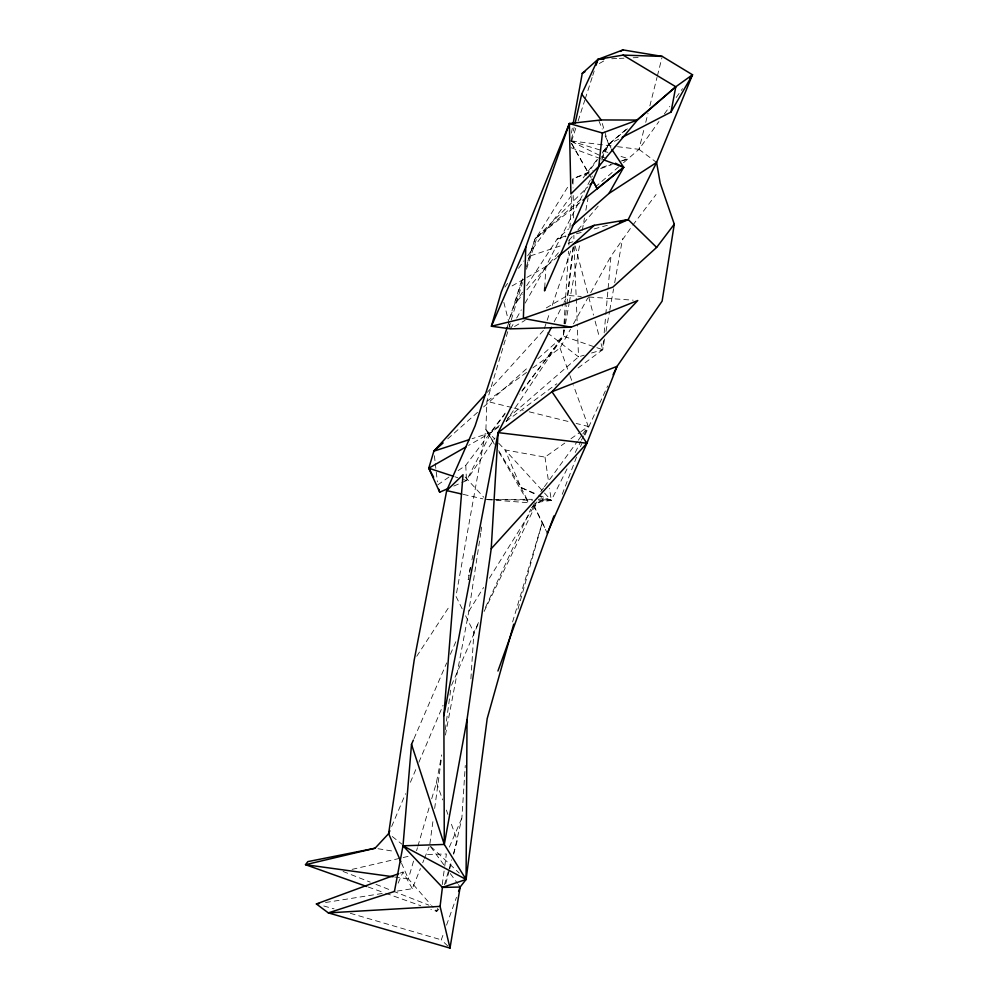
<?xml version="1.0" encoding="UTF-8"?>
<svg xmlns="http://www.w3.org/2000/svg" width="998" height="998" viewBox="0 0 998 998"><rect width="100%" height="100%" fill="white"/><g stroke="black" fill="none" stroke-linecap="round" stroke-linejoin="round"><path stroke-width="0.75" stroke-dasharray="4.99 3.74" d="M462.174 608.83L455.961 596.305L485.901 429.664L486.887 401.346L522.478 282.584M544.708 287.861L545.881 266.578L592.35 175.985M563.658 329.939L563.284 336.114L506.248 421.243M564.032 323.764L568.486 251.222M568.86 245.046L569.234 238.871M569.908 228.068L571.891 195.658M572.64 183.308L572.927 178.679L593.024 170.371M453.716 854.051L461.874 818.011L465.28 765.454M470.894 678.877L473.9 632.495L479.077 621.292M603.503 340.518L602.692 349.712L575.422 369.946M604.177 332.845L605.674 315.992M605.811 314.457L610.951 256.212L631.884 226.371M563.97 330.001L563.284 336.114L519.808 394.198M564.656 323.888L566.727 305.563M566.901 304.028L573.276 247.516M573.126 247.005L567.525 295.458L564.02 302.382M429.876 843.946L433.207 819.258M434.666 808.455L441.54 757.532M445.283 729.763L450.909 688.109M442.239 884.615L444.522 867.773M444.734 866.239L446.393 853.989L424.113 854.538M445.432 735.052L468.873 611.15L480.737 533.169M480.974 531.635L481.672 527.044M469.023 575.097L468.199 579.688L469.01 575.01M470.382 567.463L469.297 573.576L470.382 567.438M564.381 329.976L563.284 336.114L520.145 393.262M565.479 323.839L569.06 303.879M569.334 302.344L580.075 242.502M582.283 230.226L584.479 217.938M585.863 210.266L588.059 197.991M604.601 339.058L602.692 349.712L589.893 353.492M605.961 331.448L609.504 311.663M609.778 310.141L613.595 288.834M614.681 282.746L622.577 238.609M571.417 133.096L572.528 126.971M431.71 798.774L436.463 782.457L441.665 754.925M571.392 139.608L574.137 127.482M471.904 559.866L472.952 555.337M623.5 162.736L638.97 149.338L644.234 128.355M645.731 122.355L647.989 113.373M649.873 105.875L657.008 77.395M657.383 75.898L661.886 57.921M445.719 883.804L449.312 870.418M449.711 868.934L451.72 861.486M517.95 609.192L542.363 522.328L532.558 503.042M413.546 861.074L408.357 878.864L430.625 904.438M416.578 850.683L417.438 847.726M417.875 846.242L429.115 807.681M437.561 908.454L436.7 911.411L430.874 909.328M444.434 884.877L448.726 870.131M449.15 868.659L451.732 859.814M453.441 853.926L457.309 840.665L450.535 821.741M526.482 269.223L537.585 235.603L568.823 185.304M512.598 621.941L542.363 522.328L547.278 533.269M522.615 278.804L509.566 320.059M526.27 267.002L534.965 238.959L537.585 235.603M509.317 319.073L522.615 277.531M527.83 261.214L534.965 238.959L587.834 186.851M571.555 141.329L576.27 126.696M578.154 120.845L584.753 100.349M585.215 98.889L592.288 76.946M592.762 75.474L594.172 71.095M507.171 327.406L509.092 321.531M544.322 328.579L549.761 312.599M552.231 305.338L571.006 250.124M447.828 946.029L441.291 939.829L443.91 932.494M446.53 925.158L456.485 897.302M562.236 494.284L576.644 456.76M580.524 446.655L581.634 443.761M584.953 435.103L607.707 385.914M397.104 891.102L412.324 888.682L420.42 868.522M422.728 862.759L423.888 859.889M424.462 858.442L429.09 846.928M391.665 826.494L405.575 793.684M410.403 782.282L416.453 768.011M418.873 762.31L443.062 705.249M451.533 685.277L479.352 621.28M449.374 847.077L461.874 818.011M413.983 738.657L446.68 662.909M450.372 654.339L456.548 640.042M601.707 160.054L608.543 144.411L627.43 128.231M398.127 883.143L403.042 872.04L412.324 888.682M485.527 607.283L530.736 509.242M484.105 611.462L537.149 502.081M567.039 468.91L551.283 500.422L533.992 502.83M575.26 452.468L580.749 441.515M581.435 440.143L583.481 436.026M584.167 434.666L588.284 426.445L573.625 385.802M554.202 321.78L563.321 303.779M601.507 158.146L608.543 144.411L627.742 128.493M453.791 486.076L466.49 480.587L491.128 432.508L505 413.97M532.745 367.938L560.028 348.077L570.507 329.165M573.501 323.764L587.735 298.09M590.729 292.688L610.951 256.212M510.527 328.853L513.608 323.439M516.677 318.025L521.293 309.904M525.135 303.13L545.881 266.578L556.684 257.733M468.873 611.15L483.618 587.46M489.357 578.254L536.862 501.919M522.453 292.227L514.831 303.891L522.852 294.485M526.682 285.74L557.134 239.046L568.66 228.904M416.752 656.235L449.998 605.424M463.583 479.626L466.49 480.587L495.008 438.022M617.525 146.669L638.97 149.338L658.93 121.531M664.381 113.947L669.82 106.362M676.17 97.517L682.52 88.672M504.888 287.112L507.62 283.357M518.523 268.337L523.987 260.827M527.618 255.825L571.268 195.733M585.814 175.71L597.64 159.43M602.181 153.181L608.543 144.411L619.409 138.797M540.779 491.74L543.523 487.972M544.434 486.712L577.318 441.503M578.229 440.255L581.884 435.228M582.795 433.98L588.284 426.445L576.17 423.439M458.119 470.657L465.767 465.317L505.15 413.135M583.144 177.869L597.253 159.281M602.904 151.846L608.543 144.411L601.208 119.947M632.807 225.149L656.048 194.535M532.271 506.772L535.826 502.493M526.857 289.794L558.917 252.182M568.935 240.431L572.939 235.728M577.942 229.852L598.987 205.164M487.286 392.326L543.823 330.039L546.218 331.885M438.92 909.103L436.7 911.411L431.647 905.598M447.74 438.833L477.78 412.124M483.556 406.984L528.616 366.927M537.86 358.706L563.284 336.114L595.394 347.192M499.287 425.447L491.128 432.508L468.573 445.407M507.446 418.387L578.528 356.86L584.204 355.176M580.998 199.326L534.965 238.959L581.697 201.234M595.17 187.125L618.785 166.803M498.563 426.982L491.128 432.508L472.042 438.721M506.011 421.468L556.834 383.743M526.557 372.454L486.887 401.346L512.61 407.708M531.385 507.845L544.334 498.476L551.283 500.422L549.549 488.484M498.676 443.174L505.063 449.936L544.995 457.121L564.781 443.1M570.968 438.708L579.626 432.583M580.861 431.697L588.284 426.445M437.735 484.903L449.2 476.894M514.506 326.521L525.11 320.308M546.318 307.883L567.525 295.458L581.273 296.456M599.349 63.51L605.923 59.73M512.074 285.927L525.597 278.192M526.944 277.419L545.881 266.578M565.704 235.89L557.134 239.046L566.016 236.613M400.148 873.1L403.042 872.04M588.932 172.891L572.927 178.679L573.077 187.861M600.584 168.674L612.223 164.47M622.403 160.778L628.229 158.67L618.036 155.538M530.499 255.862L562.373 245.258M568.174 243.325L573.962 241.404L573.862 235.279M601.819 167.439L610.626 164.52M620.893 161.115L628.229 158.67M576.382 233.782L582.308 232.16M594.159 228.916L610.439 224.463M352.082 869.37L401.683 857.881M403.18 857.532L410.702 855.785M325.523 902.504L384.916 893.048M611.724 58.745L617.849 58.47M619.384 58.395L623.975 58.183M633.156 57.759L640.816 57.41M485.851 499.524L492.051 499.487M493.598 499.487L532.308 499.312M487.411 499.536L495.208 499.649M496.767 499.674L532.595 500.173M538.82 500.26L551.283 500.422L542.887 491.241M588.907 297.005L633.194 300.198M487.361 499.636L529.539 502.805M571.555 140.955L615.991 146.481M394.547 876.968L408.357 878.864L401.583 863.32M378.005 848.724L394.372 851.369M463.259 494.384L482.845 498.838M514.12 408.082L523.202 410.328M529.264 411.825L570.12 421.942M323.764 905.997L334.081 908.841M350.31 913.307L441.291 939.829M570.02 140.755L607.857 152.407M454.888 476.77L457.783 477.73M596.854 347.691L602.692 349.712L601.095 343.699M368.187 887.01L384.218 892.723M385.677 893.235L420.669 905.697M571.13 147.716L600.334 158.595M343.062 871.454L370.246 882.132M375.972 884.378L391.715 890.565M393.137 891.127L428.915 905.174M498.676 450.709L521.031 487.535L537.535 494.571M538.908 495.158L551.283 500.422L538.508 499.287L544.334 498.476L538.845 495.894M541.827 490.105L505.063 449.936L521.031 487.535L537.485 495.257M571.405 141.442L600.297 155.725M601.669 156.412L608.555 159.817M638.97 149.338L656.597 162.462M547.415 332.808L578.528 356.86L577.368 327.606M392.264 836.511L401.92 844.183M430.799 846.554L459.255 873.088M494.384 444.235L485.901 429.664L494.422 438.671M465.105 476.994L483.781 497.266M430.562 846.703L444.908 866.264M450.298 873.587L457.471 883.367M458.369 884.59L460.153 887.035M611.075 148.228L604.551 134.668M485.901 429.664L493.885 442.813M499 452.181L529.065 503.865M571.53 143.388L588.832 173.552M571.542 143.425L591.215 178.018M521.031 487.535L528.616 502.418M465.629 615.791L473.9 632.495M533.893 505.786L545.931 530.524M598.85 120.746L602.268 129.104M560.028 348.077L569.446 374.2M569.97 375.647L573.101 384.355M436.463 782.457L442.713 799.922M446.368 810.102L447.927 814.468M575.16 245.92L588.333 295.558M588.733 297.055L593.511 315.106M595.107 321.131L599.499 337.673M503.853 302.406L509.042 322.978M509.417 324.437L510.153 327.381M544.995 457.121L548.463 481.011M434.404 455.762L435.103 461.899M435.278 463.434L437.386 481.834M465.767 465.317L466.49 480.587M574.149 246.019L577.306 326.072M573.201 195.508L573.613 219.984"/><path stroke-width="1.5" d="M551.395 327.319L498.102 432.608L491.216 548.75L467.027 719.583L466.078 879.45L460.153 887.035L458.581 891.426M569.371 123.527L570.906 193.974L598.812 166.367L637.398 120.072L602.43 133.008L569.371 123.527L525.784 247.192L523.364 318.437L491.403 326.246L501.246 292.115L569.371 123.527L601.208 119.947L637.398 120.072L675.808 86.764L692.5 74.775L662.26 56.424L623.001 49.9L597.939 59.381L582.258 73.353L573.089 123.902M544.708 287.861L544.534 290.892L599.848 164.321M398.701 873.637L316.378 903.963L328.33 912.883L450.011 948.1L440.081 906.384L442.413 887.422L466.078 879.45L444.285 844.445L443.873 715.603L463.022 474.749L446.692 490.604L414.195 660.14L388.634 833.629L400.971 861.898M440.081 906.384L328.33 912.883L394.447 891.464L403.005 845.805L411.513 744.371L413.372 740.079M598.812 166.367L602.43 133.008M689.78 78.555L692.5 74.775L656.597 162.462L660.214 183.22L674.286 224.176L662.123 301.134L617.076 366.353L613.059 374.737M450.011 948.1L460.153 887.035L442.413 887.422L403.005 845.805L444.285 844.445L467.027 719.583M443.873 715.603L498.102 432.608L551.969 391.74L637.772 300.523L571.068 327.194L510.527 328.853L491.403 326.246L525.784 247.192M622.116 137.387L670.98 112.088L675.808 86.764L623.076 55.102L597.939 59.381L581.684 94.149L575.172 122.941M513.733 624.174L487.211 718.535L466.078 879.45L403.005 845.805M448.152 488.521L439.694 492.189L428.778 468.199L433.881 451.158L485.19 394.634M596.056 65.232L597.939 59.381L604.064 59.107M507.171 327.406L475.11 425.884L446.692 490.604L461.762 494.035M497.94 671.005L553.927 515.941M491.216 548.75L586.899 443.262L617.076 366.353L551.969 391.74L586.899 443.262L547.278 533.269M389.844 830.773L388.634 833.629L375.036 848.238L305.5 864.692L307.833 861.623L375.036 848.238M557.882 256.748L573.476 243.974L628.204 219.597L656.597 162.462L609.005 193.412L572.116 225.872M609.005 193.412L623.688 167.302L611.911 149.5M670.98 112.088L692.5 74.775M571.068 327.194L523.364 318.437L612.859 287.125L656.647 247.417L674.286 224.176M590.03 184.667L593.336 181.411L597.266 188.659L623.688 167.302L615.429 163.21M573.476 243.974L594.247 225.323L628.204 219.597L656.647 247.417M443.124 442.937L433.881 451.158L469.11 439.681M635.689 121.145L675.808 86.764M582.919 200.224L623.688 167.302L603.254 159.68M582.258 73.353L584.89 71.831M620.369 51.409L623.001 49.9M433.606 477.194L428.778 468.199L465.929 446.929M568.548 234.829L594.247 225.323M619.321 222.03L628.204 219.597M316.378 903.963L319.435 903.477M623.076 55.102L662.26 56.424M498.102 432.608L586.899 443.262M393.012 876.755L305.5 864.692L366.728 886.486M428.778 468.199L453.441 476.296M581.684 94.149L601.208 119.947M591.976 179.353L597.266 188.659M411.513 744.371L444.285 844.445M438.908 489.282L439.694 492.189"/></g></svg>
